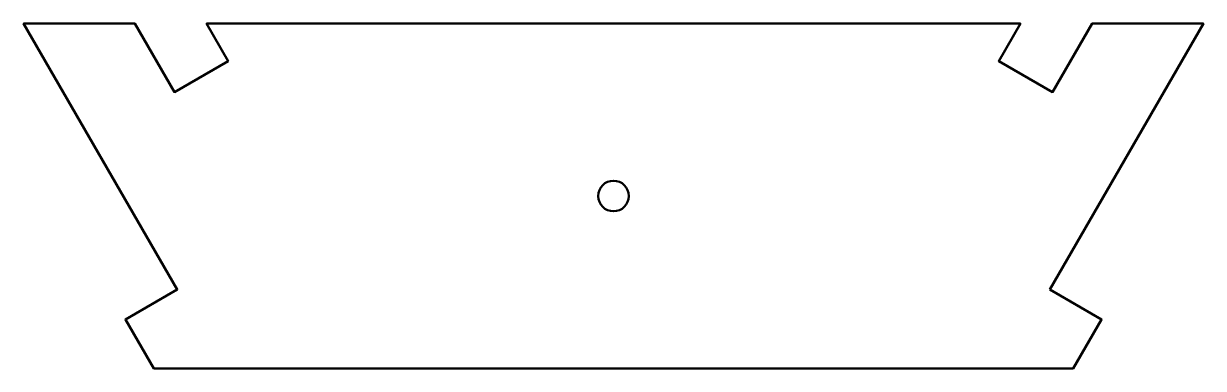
# Model space of a CAD drawing. Header units: inches. Extents: x 0 to 20.5, y -6 to 0.
import ezdxf

# ---------------------------------------------------------------- set-up
doc = ezdxf.new("R2010")
doc.units = ezdxf.units.IN
doc.header["$LTSCALE"] = 4
doc.header["$MEASUREMENT"] = 0
doc.layers.add('Visible Edges(ANSI)', color=7, linetype='Continuous', lineweight=50)

msp = doc.modelspace()

# ---------------------------------------------------------------- linework, layer by layer
at = {"layer": 'Visible Edges(ANSI)'}
msp.add_lwpolyline([(17.855, -4.628), (20.526, 0), (18.591, 0), (17.903, -1.192), (16.967, -0.652), (17.344, 0), (3.183, 0), (3.559, -0.652), (2.624, -1.192), (1.936, 0), (0, 0), (2.672, -4.628), (1.771, -5.148), (2.263, -6), (18.263, -6), (18.755, -5.148)], close=True, dxfattribs=at)
msp.add_circle((10.263, -3), 0.266, dxfattribs=at)

doc.saveas('drawing.dxf')
